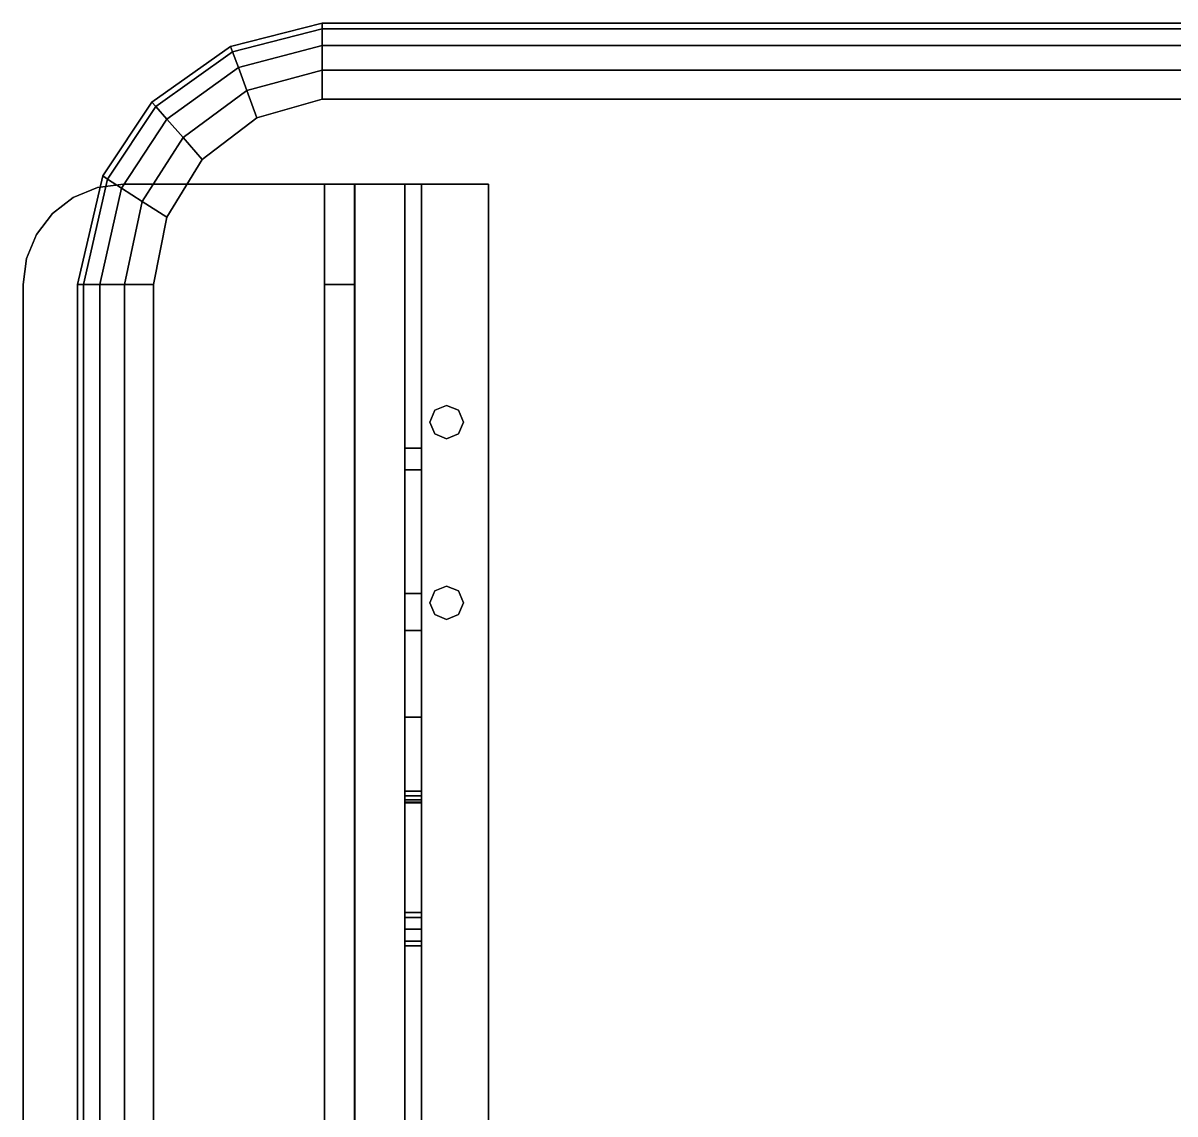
# Model space of a CAD drawing. Extents: x 0 to 341, y -1007 to 0.
# Drawn here: x 0 to 114.6, y -108.6 to 0 of the extents above; entities that cross this region are included whole.
import ezdxf

# ---------------------------------------------------------------- set-up
doc = ezdxf.new("R2010")
doc.units = 0
doc.layers.add('ACESSORIO_FECHADO', color=253, linetype='CONTINUOUS')
doc.layers.add('TABUA_FECHADO', color=7, linetype='CONTINUOUS')

msp = doc.modelspace()

# ---------------------------------------------------------------- linework, layer by layer
at = {"layer": 'ACESSORIO_FECHADO'}
for points, invisible_edges in [([(7.41181, -16.3769), (9.99999, -16.0361), (9.99999, -16.0361, 3), (7.41181, -16.3769, 3)], 8), ([(9.99999, -458.5074), (7.41181, -458.1667), (7.41181, -16.3769), (9.99999, -16.0361)], 10), ([(9.99999, -458.5074, 3), (7.41181, -458.1667, 3), (7.41181, -16.3769, 3), (9.99999, -16.0361, 3)], 10), ([(9.99999, -16.0361), (29.99999, -16.0361), (29.99999, -458.5074), (9.99999, -458.5074)], 8), ([(9.99999, -16.0361, 3), (29.99999, -16.0361, 3), (29.99999, -458.5074, 3), (9.99999, -458.5074, 3)], 8), ([(29.99999, -16.0361, 30), (29.99999, -16.0361), (29.99999, -458.5074), (29.99999, -458.5074, 30)], 8), ([(29.99999, -458.5074, 30), (29.99999, -458.1667, 32.58819), (29.99999, -16.3769, 32.58819), (29.99999, -16.0361, 30)], 10), ([(29.99999, -16.3769, 32.58819), (29.99999, -16.0361, 30), (32.99999, -16.0361, 30), (32.99999, -16.3769, 32.58819)], 8), ([(32.99999, -458.5074, 30), (32.99999, -458.1667, 32.58819), (32.99999, -16.3769, 32.58819), (32.99999, -16.0361, 30)], 10), ([(32.99999, -16.0361, 30), (32.99999, -16.0361), (32.99999, -458.5074), (32.99999, -458.5074, 30)], 8), ([(39.664, -16.0361, 21.64), (33.008, -16.0361, 21.64), (33.008, -16.0361, 19.976), (39.664, -16.0361, 19.976)], 2), ([(38, -16.0361, 21.64), (38, -16.0361, 5), (38, -42.317, 5), (38, -42.317, 21.64)], 4), ([(46.32, -38.0467, 5), (38, -38.0467, 5), (38, -16.0361, 5), (46.32, -16.0361, 5)], 1), ([(46.32, -38.0467, 6.664), (39.664, -38.0467, 6.664), (39.664, -16.0361, 6.664), (46.32, -16.0361, 6.664)], 1), ([(39.664, -16.0361, 21.64), (39.664, -16.0361, 6.664), (39.664, -42.317, 6.664), (39.664, -42.317, 21.64)], 4), ([(4.99999, -17.3759), (7.41181, -16.3769), (7.41181, -16.3769, 3), (4.99999, -17.3759, 3)], 10), ([(7.41181, -16.3769), (4.99999, -17.3759), (4.99999, -457.1677), (7.41181, -458.1667)], 10), ([(7.41181, -16.3769, 3), (4.99999, -17.3759, 3), (4.99999, -457.1677, 3), (7.41181, -458.1667, 3)], 10), ([(29.99999, -16.3769, 32.58819), (29.99999, -17.3759, 35), (29.99999, -457.1677, 35), (29.99999, -458.1667, 32.58819)], 10), ([(29.99999, -17.3759, 35), (29.99999, -16.3769, 32.58819), (32.99999, -16.3769, 32.58819), (32.99999, -17.3759, 35)], 10), ([(32.99999, -16.3769, 32.58819), (32.99999, -17.3759, 35), (32.99999, -457.1677, 35), (32.99999, -458.1667, 32.58819)], 10), ([(2.92893, -18.9651), (4.99999, -17.3759), (4.99999, -17.3759, 3), (2.92893, -18.9651, 3)], 10), ([(4.99999, -457.1677), (2.92893, -455.5785), (2.92893, -18.9651), (4.99999, -17.3759)], 10), ([(4.99999, -457.1677, 3), (2.92893, -455.5785, 3), (2.92893, -18.9651, 3), (4.99999, -17.3759, 3)], 10), ([(29.99999, -457.1677, 35), (29.99999, -455.5785, 37.07107), (29.99999, -18.9651, 37.07107), (29.99999, -17.3759, 35)], 10), ([(29.99999, -18.9651, 37.07107), (29.99999, -17.3759, 35), (32.99999, -17.3759, 35), (32.99999, -18.9651, 37.07107)], 10), ([(32.99999, -457.1677, 35), (32.99999, -455.5785, 37.07107), (32.99999, -18.9651, 37.07107), (32.99999, -17.3759, 35)], 10), ([(1.33974, -21.0361), (2.92893, -18.9651), (2.92893, -18.9651, 3), (1.33974, -21.0361, 3)], 10), ([(2.92893, -18.9651), (1.33974, -21.0361), (1.33974, -453.5074), (2.92893, -455.5785)], 10), ([(2.92893, -18.9651, 3), (1.33974, -21.0361, 3), (1.33974, -453.5074, 3), (2.92893, -455.5785, 3)], 10), ([(29.99999, -18.9651, 37.07107), (29.99999, -21.0361, 38.66026), (29.99999, -453.5074, 38.66026), (29.99999, -455.5785, 37.07107)], 10), ([(29.99999, -21.0361, 38.66026), (29.99999, -18.9651, 37.07107), (32.99999, -18.9651, 37.07107), (32.99999, -21.0361, 38.66026)], 10), ([(32.99999, -18.9651, 37.07107), (32.99999, -21.0361, 38.66026), (32.99999, -453.5074, 38.66026), (32.99999, -455.5785, 37.07107)], 10), ([(0.34074, -23.448), (1.33974, -21.0361), (1.33974, -21.0361, 3), (0.34074, -23.448, 3)], 10), ([(0.34074, -451.0956), (1.33974, -453.5074), (1.33974, -21.0361), (0.34074, -23.448)], 10), ([(0.34074, -451.0956, 3), (1.33974, -453.5074, 3), (1.33974, -21.0361, 3), (0.34074, -23.448, 3)], 10), ([(29.99999, -451.0956, 39.65926), (29.99999, -453.5074, 38.66026), (29.99999, -21.0361, 38.66026), (29.99999, -23.448, 39.65926)], 10), ([(29.99999, -23.448, 39.65926), (29.99999, -21.0361, 38.66026), (32.99999, -21.0361, 38.66026), (32.99999, -23.448, 39.65926)], 10), ([(32.99999, -451.0956, 39.65926), (32.99999, -453.5074, 38.66026), (32.99999, -21.0361, 38.66026), (32.99999, -23.448, 39.65926)], 10), ([(0, -26.0361), (0.34074, -23.448), (0.34074, -23.448, 3), (0, -26.0361, 3)], 2), ([(0.34074, -23.448), (0, -26.0361), (0, -448.5074), (0.34074, -451.0956)], 8), ([(0.34074, -23.448, 3), (0, -26.0361, 3), (0, -448.5074, 3), (0.34074, -451.0956, 3)], 8), ([(29.99999, -23.448, 39.65926), (29.99999, -26.0361, 40), (29.99999, -448.5074, 40), (29.99999, -451.0956, 39.65926)], 8), ([(29.99999, -26.0361, 40), (29.99999, -23.448, 39.65926), (32.99999, -23.448, 39.65926), (32.99999, -26.0361, 40)], 2), ([(32.99999, -23.448, 39.65926), (32.99999, -26.0361, 40), (32.99999, -448.5074, 40), (32.99999, -451.0956, 39.65926)], 8), ([(38, -38.5341, 5), (40.98337, -38.5341, 5), (42.15998, -38.0467, 5), (38, -38.0467, 5)], 7), ([(38, -39.7107, 5), (40.49599, -39.7107, 5), (40.98337, -38.5341, 5), (38, -38.5341, 5)], 5), ([(39.664, -38.5341, 6.664), (40.98337, -38.5341, 6.664), (42.15998, -38.0467, 6.664), (39.664, -38.0467, 6.664)], 5), ([(39.664, -39.7107, 6.664), (40.49599, -39.7107, 6.664), (40.98337, -38.5341, 6.664), (39.664, -38.5341, 6.664)], 5), ([(46.32, -38.5341, 6.664), (43.33662, -38.5341, 6.664), (42.15998, -38.0467, 6.664), (46.32, -38.0467, 6.664)], 5), ([(46.32, -38.5341, 5), (43.33662, -38.5341, 5), (42.15998, -38.0467, 5), (46.32, -38.0467, 5)], 7), ([(46.32, -38.5341, 6.664), (43.33662, -38.5341, 6.664), (43.82399, -39.7107, 6.664), (46.32, -39.7107, 6.664)], 5), ([(46.32, -38.5341, 5), (43.33662, -38.5341, 5), (43.82399, -39.7107, 5), (46.32, -39.7107, 5)], 5), ([(38, -39.7107, 5), (40.49599, -39.7107, 5), (40.98337, -40.8873, 5), (38, -40.8873, 5)], 5), ([(39.664, -39.7107, 6.664), (40.49599, -39.7107, 6.664), (40.98337, -40.8873, 6.664), (39.664, -40.8873, 6.664)], 5), ([(46.32, -39.7107, 6.664), (43.82399, -39.7107, 6.664), (43.33662, -40.8873, 6.664), (46.32, -40.8873, 6.664)], 5), ([(46.32, -39.7107, 5), (43.82399, -39.7107, 5), (43.33662, -40.8873, 5), (46.32, -40.8873, 5)], 5), ([(38, -40.8873, 5), (40.98337, -40.8873, 5), (42.15998, -41.3747, 5), (38, -41.3747, 5)], 7), ([(39.664, -40.8873, 6.664), (40.98337, -40.8873, 6.664), (42.15998, -41.3747, 6.664), (39.664, -41.3747, 6.664)], 5), ([(46.32, -40.8873, 6.664), (43.33662, -40.8873, 6.664), (42.15998, -41.3747, 6.664), (46.32, -41.3747, 6.664)], 5), ([(46.32, -40.8873, 5), (43.33662, -40.8873, 5), (42.15998, -41.3747, 5), (46.32, -41.3747, 5)], 7), ([(46.32, -56.0256, 5), (38, -56.0256, 5), (38, -41.3747, 5), (46.32, -41.3747, 5)], 5), ([(38, -42.317, 21.64), (38, -42.317, 17.98061), (38, -44.4499, 17.98061), (38, -44.4499, 21.64)], 5), ([(38, -42.317, 5), (38, -42.317, 9.59398), (38, -44.4499, 9.59398), (38, -44.4499, 5)], 5), ([(46.32, -56.0256, 6.664), (39.664, -56.0256, 6.664), (39.664, -41.3747, 6.664), (46.32, -41.3747, 6.664)], 5), ([(39.664, -42.317, 21.64), (39.664, -42.317, 17.98061), (39.664, -44.4499, 17.98061), (39.664, -44.4499, 21.64)], 5), ([(39.664, -42.317, 6.664), (39.664, -42.317, 9.59398), (39.664, -44.4499, 9.59398), (39.664, -44.4499, 6.664)], 5), ([(38, -44.4499, 21.64), (38, -44.4499, 15.84919), (38, -56.7838, 16.21475), (38, -56.7838, 21.64)], 5), ([(38, -44.4499, 5), (38, -44.4499, 11.36083), (38, -60.4469, 11.77683), (38, -60.4469, 5)], 5), ([(39.664, -44.4499, 21.64), (39.664, -44.4499, 15.84919), (39.664, -56.7838, 16.21475), (39.664, -56.7838, 21.64)], 5), ([(39.664, -44.4499, 6.664), (39.664, -44.4499, 11.36083), (39.664, -60.4469, 11.77683), (39.664, -60.4469, 6.664)], 5), ([(38, -56.513, 5), (40.98337, -56.513, 5), (42.15998, -56.0256, 5), (38, -56.0256, 5)], 7), ([(39.664, -56.513, 6.664), (40.98337, -56.513, 6.664), (42.15998, -56.0256, 6.664), (39.664, -56.0256, 6.664)], 5), ([(46.32, -56.513, 5), (43.33662, -56.513, 5), (42.15998, -56.0256, 5), (46.32, -56.0256, 5)], 7), ([(46.32, -56.513, 6.664), (43.33662, -56.513, 6.664), (42.15998, -56.0256, 6.664), (46.32, -56.0256, 6.664)], 5), ([(38, -57.6896, 5), (40.49599, -57.6896, 5), (40.98337, -56.513, 5), (38, -56.513, 5)], 5), ([(38, -56.7838, 21.64), (38, -56.7838, 16.21475), (38, -69.09487, 15.38176), (38, -69.09487, 21.64)], 5), ([(39.664, -57.6896, 6.664), (40.49599, -57.6896, 6.664), (40.98337, -56.513, 6.664), (39.664, -56.513, 6.664)], 5), ([(39.664, -56.7838, 21.64), (39.664, -56.7838, 16.21475), (39.664, -69.09487, 15.38176), (39.664, -69.09487, 21.64)], 5), ([(46.32, -56.513, 5), (43.33662, -56.513, 5), (43.82399, -57.6896, 5), (46.32, -57.6896, 5)], 5), ([(46.32, -56.513, 6.664), (43.33662, -56.513, 6.664), (43.82399, -57.6896, 6.664), (46.32, -57.6896, 6.664)], 5), ([(38, -57.6896, 5), (40.49599, -57.6896, 5), (40.98337, -58.8663, 5), (38, -58.8663, 5)], 5), ([(39.664, -57.6896, 6.664), (40.49599, -57.6896, 6.664), (40.98337, -58.8663, 6.664), (39.664, -58.8663, 6.664)], 5), ([(46.32, -57.6896, 5), (43.82399, -57.6896, 5), (43.33662, -58.8663, 5), (46.32, -58.8663, 5)], 5), ([(46.32, -57.6896, 6.664), (43.82399, -57.6896, 6.664), (43.33662, -58.8663, 6.664), (46.32, -58.8663, 6.664)], 5), ([(38, -58.8663, 5), (40.98337, -58.8663, 5), (42.15998, -59.3536, 5), (38, -59.3536, 5)], 7), ([(46.32, -213.8718, 5), (38, -213.8718, 5), (38, -59.3536, 5), (46.32, -59.3536, 5)], 5), ([(39.664, -58.8663, 6.664), (40.98337, -58.8663, 6.664), (42.15998, -59.3536, 6.664), (39.664, -59.3536, 6.664)], 5), ([(46.32, -213.8718, 6.664), (39.664, -213.8718, 6.664), (39.664, -59.3536, 6.664), (46.32, -59.3536, 6.664)], 5), ([(46.32, -58.8663, 5), (43.33662, -58.8663, 5), (42.15998, -59.3536, 5), (46.32, -59.3536, 5)], 7), ([(46.32, -58.8663, 6.664), (43.33662, -58.8663, 6.664), (42.15998, -59.3536, 6.664), (46.32, -59.3536, 6.664)], 5), ([(38, -60.4469, 5), (38, -60.4469, 11.77683), (38, -76.4438, 12.19283), (38, -76.4438, 5)], 5), ([(39.664, -60.4469, 6.664), (39.664, -60.4469, 11.77683), (39.664, -76.4438, 12.19283), (39.664, -76.4438, 6.664)], 5), ([(38, -69.09487, 21.64), (38, -69.09487, 15.38176), (38, -76.4438, 15.38176), (38, -76.4438, 21.64)], 5), ([(39.664, -69.09487, 21.64), (39.664, -69.09487, 15.38176), (39.664, -76.4438, 15.38176), (39.664, -76.4438, 21.64)], 5), ([(38, -88.51801, 5), (38, -88.51801, 12.19283), (38, -76.4438, 12.19283), (38, -76.4438, 5)], 7), ([(38, -88.51801, 12.42684), (38, -76.91711, 12.42684), (38, -76.4438, 12.19283), (38, -88.51801, 12.19283)], 13), ([(38, -88.51801, 15.38176), (38, -76.4438, 15.38176), (38, -76.91711, 15.14775), (38, -88.51801, 15.14775)], 13), ([(38, -88.51801, 21.64), (38, -76.4438, 21.64), (38, -76.4438, 15.38176), (38, -88.51801, 15.38176)], 14), ([(39.664, -88.51801, 21.64), (39.664, -76.4438, 21.64), (39.664, -76.4438, 15.38176), (39.664, -88.51801, 15.38176)], 14), ([(39.664, -88.51801, 15.38176), (39.664, -76.4438, 15.38176), (39.664, -76.91711, 15.14775), (39.664, -88.51801, 15.14775)], 13), ([(39.664, -88.51801, 12.42684), (39.664, -76.91711, 12.42684), (39.664, -76.4438, 12.19283), (39.664, -88.51801, 12.19283)], 13), ([(39.664, -88.51801, 6.664), (39.664, -88.51801, 12.19283), (39.664, -76.4438, 12.19283), (39.664, -76.4438, 6.664)], 7), ([(38, -88.51801, 12.79691), (38, -77.2935, 12.79691), (38, -76.91711, 12.42684), (38, -88.51801, 12.42684)], 13), ([(38, -88.51801, 15.14775), (38, -76.91711, 15.14775), (38, -77.2935, 14.77768), (38, -88.51801, 14.77768)], 13), ([(38, -88.51801, 13.26604), (38, -77.5356, 13.26604), (38, -77.2935, 12.79691), (38, -88.51801, 12.79691)], 13), ([(38, -88.51801, 14.77768), (38, -77.2935, 14.77768), (38, -77.5356, 14.30855), (38, -88.51801, 14.30855)], 13), ([(38, -88.51801, 13.78729), (38, -77.619, 13.78729), (38, -77.5356, 13.26604), (38, -88.51801, 13.26604)], 13), ([(38, -88.51801, 14.30855), (38, -77.5356, 14.30855), (38, -77.619, 13.78729), (38, -88.51801, 13.78729)], 13), ([(39.664, -88.51801, 15.14775), (39.664, -76.91711, 15.14775), (39.664, -77.2935, 14.77768), (39.664, -88.51801, 14.77768)], 13), ([(39.664, -88.51801, 12.79691), (39.664, -77.2935, 12.79691), (39.664, -76.91711, 12.42684), (39.664, -88.51801, 12.42684)], 13), ([(39.664, -88.51801, 14.77768), (39.664, -77.2935, 14.77768), (39.664, -77.5356, 14.30855), (39.664, -88.51801, 14.30855)], 13), ([(39.664, -88.51801, 13.26604), (39.664, -77.5356, 13.26604), (39.664, -77.2935, 12.79691), (39.664, -88.51801, 12.79691)], 13), ([(39.664, -88.51801, 14.30855), (39.664, -77.5356, 14.30855), (39.664, -77.619, 13.78729), (39.664, -88.51801, 13.78729)], 13), ([(39.664, -88.51801, 13.78729), (39.664, -77.619, 13.78729), (39.664, -77.5356, 13.26604), (39.664, -88.51801, 13.26604)], 13), ([(38, -89.00539, 21.64), (38, -89.00539, 14.08615), (38, -88.51801, 12.90952), (38, -88.51801, 21.64)], 5), ([(38, -89.00539, 5), (38, -89.00539, 11.7329), (38, -88.51801, 12.90952), (38, -88.51801, 5)], 5), ([(38, -89.00539, 21.64), (38, -89.00539, 14.08615), (38, -90.182, 14.57352), (38, -90.182, 21.64)], 5), ([(38, -89.00539, 5), (38, -89.00539, 11.7329), (38, -90.182, 11.24552), (38, -90.182, 5)], 5), ([(39.664, -89.00539, 21.64), (39.664, -89.00539, 14.08615), (39.664, -88.51801, 12.90952), (39.664, -88.51801, 21.64)], 5), ([(39.664, -89.00539, 6.664), (39.664, -89.00539, 11.7329), (39.664, -88.51801, 12.90952), (39.664, -88.51801, 6.664)], 5), ([(39.664, -90.182, 21.64), (39.664, -90.182, 14.57352), (39.664, -89.00539, 14.08615), (39.664, -89.00539, 21.64)], 5), ([(39.664, -89.00539, 6.664), (39.664, -89.00539, 11.7329), (39.664, -90.182, 11.24552), (39.664, -90.182, 6.664)], 5), ([(38, -90.182, 21.64), (38, -90.182, 14.57352), (38, -91.35863, 14.08615), (38, -91.35863, 21.64)], 5), ([(38, -90.182, 5), (38, -90.182, 11.24552), (38, -91.35863, 11.7329), (38, -91.35863, 5)], 5), ([(39.664, -90.182, 21.64), (39.664, -90.182, 14.57352), (39.664, -91.35863, 14.08615), (39.664, -91.35863, 21.64)], 5), ([(39.664, -90.182, 6.664), (39.664, -90.182, 11.24552), (39.664, -91.35863, 11.7329), (39.664, -91.35863, 6.664)], 5), ([(38, -91.35863, 21.64), (38, -91.35863, 14.08615), (38, -91.846, 12.90952), (38, -91.846, 21.64)], 5), ([(38, -91.35863, 5), (38, -91.35863, 11.7329), (38, -91.846, 12.90952), (38, -91.846, 5)], 5), ([(39.664, -91.35863, 21.64), (39.664, -91.35863, 14.08615), (39.664, -91.846, 12.90952), (39.664, -91.846, 21.64)], 5), ([(39.664, -91.35863, 6.664), (39.664, -91.35863, 11.7329), (39.664, -91.846, 12.90952), (39.664, -91.846, 6.664)], 5), ([(38, -91.846, 21.64), (38, -91.846, 5), (38, -221.7842, 5), (38, -221.7842, 21.64)], 5), ([(39.664, -221.7842, 21.64), (39.664, -221.7842, 6.664), (39.664, -91.846, 6.664), (39.664, -91.846, 21.64)], 5)]:
    msp.add_3dface(points, dxfattribs=dict(at, invisible_edges=invisible_edges))
for points in [[(9.99999, -16.0361), (9.99999, -16.0361, 3), (29.99999, -16.0361, 3), (29.99999, -16.0361)], [(29.99999, -16.0361, 3), (29.99999, -16.0361), (29.99999, -458.5074), (29.99999, -458.5074, 3)], [(32.99999, -16.0361), (29.99999, -16.0361), (29.99999, -458.5074), (32.99999, -458.5074)], [(29.99999, -16.0361, 30), (32.99999, -16.0361, 30), (32.99999, -16.0361), (29.99999, -16.0361)], [(33.008, -425.2274, 16.648), (33.008, -425.2274, 19.976), (33.008, -16.0361, 19.976), (33.008, -16.0361, 16.648)], [(38, -16.0361, 5), (38, -16.0361, 19.976), (39.664, -16.0361, 19.976), (39.664, -16.0361, 5)], [(39.664, -16.0361, 21.64), (39.664, -455.1794, 21.64), (38, -455.1794, 21.64), (38, -16.0361, 21.64)], [(39.664, -16.0361, 5), (39.664, -16.0361, 6.664), (46.32, -16.0361, 6.664), (46.32, -16.0361, 5)], [(46.32, -16.0361, 5), (46.32, -16.0361, 6.664), (46.32, -458.5074, 6.664), (46.32, -458.5074, 5)], [(0, -26.0361), (0, -26.0361, 3), (0, -448.5074, 3), (0, -448.5074)], [(29.99999, -26.0361, 40), (32.99999, -26.0361, 40), (32.99999, -448.5074, 40), (29.99999, -448.5074, 40)], [(40.49599, -39.7107, 6.664), (40.49599, -39.7107, 5), (40.98337, -38.5341, 5), (40.98337, -38.5341, 6.664)], [(40.98337, -38.5341, 6.664), (40.98337, -38.5341, 5), (42.15998, -38.0467, 5), (42.15998, -38.0467, 6.664)], [(42.15998, -38.0467, 6.664), (42.15998, -38.0467, 5), (43.33662, -38.5341, 5), (43.33662, -38.5341, 6.664)], [(43.33662, -38.5341, 6.664), (43.33662, -38.5341, 5), (43.82399, -39.7107, 5), (43.82399, -39.7107, 6.664)], [(40.98337, -40.8873, 6.664), (40.98337, -40.8873, 5), (40.49599, -39.7107, 5), (40.49599, -39.7107, 6.664)], [(43.82399, -39.7107, 6.664), (43.82399, -39.7107, 5), (43.33662, -40.8873, 5), (43.33662, -40.8873, 6.664)], [(42.15998, -41.3747, 6.664), (42.15998, -41.3747, 5), (40.98337, -40.8873, 5), (40.98337, -40.8873, 6.664)], [(43.33662, -40.8873, 6.664), (43.33662, -40.8873, 5), (42.15998, -41.3747, 5), (42.15998, -41.3747, 6.664)], [(39.664, -42.317, 9.59398), (38, -42.317, 9.59398), (38, -44.4499, 9.59398), (39.664, -44.4499, 9.59398)], [(38, -42.317, 17.98061), (39.664, -42.317, 17.98061), (39.664, -42.317, 9.59398), (38, -42.317, 9.59398)], [(39.664, -42.317, 17.98061), (39.664, -44.4499, 17.98061), (38, -44.4499, 17.98061), (38, -42.317, 17.98061)], [(39.664, -44.4499, 15.84919), (38, -44.4499, 15.84919), (38, -44.4499, 17.98061), (39.664, -44.4499, 17.98061)], [(39.664, -56.7838, 16.21475), (38, -56.7838, 16.21475), (38, -44.4499, 15.84919), (39.664, -44.4499, 15.84919)], [(39.664, -44.4499, 11.36083), (38, -44.4499, 11.36083), (38, -60.4469, 11.77683), (39.664, -60.4469, 11.77683)], [(39.664, -44.4499, 9.59398), (38, -44.4499, 9.59398), (38, -44.4499, 11.36083), (39.664, -44.4499, 11.36083)], [(40.98337, -56.513, 6.664), (40.98337, -56.513, 5), (42.15998, -56.0256, 5), (42.15998, -56.0256, 6.664)], [(42.15998, -56.0256, 6.664), (42.15998, -56.0256, 5), (43.33662, -56.513, 5), (43.33662, -56.513, 6.664)], [(39.664, -69.09487, 15.38176), (38, -69.09487, 15.38176), (38, -56.7838, 16.21475), (39.664, -56.7838, 16.21475)], [(40.49599, -57.6896, 6.664), (40.49599, -57.6896, 5), (40.98337, -56.513, 5), (40.98337, -56.513, 6.664)], [(43.33662, -56.513, 6.664), (43.33662, -56.513, 5), (43.82399, -57.6896, 5), (43.82399, -57.6896, 6.664)], [(40.98337, -58.8663, 6.664), (40.98337, -58.8663, 5), (40.49599, -57.6896, 5), (40.49599, -57.6896, 6.664)], [(43.82399, -57.6896, 6.664), (43.82399, -57.6896, 5), (43.33662, -58.8663, 5), (43.33662, -58.8663, 6.664)], [(42.15998, -59.3536, 6.664), (42.15998, -59.3536, 5), (40.98337, -58.8663, 5), (40.98337, -58.8663, 6.664)], [(43.33662, -58.8663, 6.664), (43.33662, -58.8663, 5), (42.15998, -59.3536, 5), (42.15998, -59.3536, 6.664)], [(39.664, -60.4469, 11.77683), (38, -60.4469, 11.77683), (38, -76.4438, 12.19283), (39.664, -76.4438, 12.19283)], [(39.664, -76.4438, 15.38176), (38, -76.4438, 15.38176), (38, -69.09487, 15.38176), (39.664, -69.09487, 15.38176)], [(39.664, -76.91711, 12.42684), (38, -76.91711, 12.42684), (38, -76.4438, 12.19283), (39.664, -76.4438, 12.19283)], [(39.664, -76.4438, 15.38176), (38, -76.4438, 15.38176), (38, -76.91711, 15.14775), (39.664, -76.91711, 15.14775)], [(39.664, -77.2935, 12.79691), (38, -77.2935, 12.79691), (38, -76.91711, 12.42684), (39.664, -76.91711, 12.42684)], [(39.664, -76.91711, 15.14775), (38, -76.91711, 15.14775), (38, -77.2935, 14.77768), (39.664, -77.2935, 14.77768)], [(39.664, -77.5356, 13.26604), (38, -77.5356, 13.26604), (38, -77.2935, 12.79691), (39.664, -77.2935, 12.79691)], [(39.664, -77.2935, 14.77768), (38, -77.2935, 14.77768), (38, -77.5356, 14.30855), (39.664, -77.5356, 14.30855)], [(39.664, -77.619, 13.78729), (38, -77.619, 13.78729), (38, -77.5356, 13.26604), (39.664, -77.5356, 13.26604)], [(39.664, -77.5356, 14.30855), (38, -77.5356, 14.30855), (38, -77.619, 13.78729), (39.664, -77.619, 13.78729)], [(38, -88.51801, 12.90952), (39.664, -88.51801, 12.90952), (39.664, -89.00539, 14.08615), (38, -89.00539, 14.08615)], [(38, -89.00539, 11.7329), (39.664, -89.00539, 11.7329), (39.664, -88.51801, 12.90952), (38, -88.51801, 12.90952)], [(38, -89.00539, 14.08615), (39.664, -89.00539, 14.08615), (39.664, -90.182, 14.57352), (38, -90.182, 14.57352)], [(38, -90.182, 11.24552), (39.664, -90.182, 11.24552), (39.664, -89.00539, 11.7329), (38, -89.00539, 11.7329)], [(38, -91.35863, 11.7329), (39.664, -91.35863, 11.7329), (39.664, -90.182, 11.24552), (38, -90.182, 11.24552)], [(38, -90.182, 14.57352), (39.664, -90.182, 14.57352), (39.664, -91.35863, 14.08615), (38, -91.35863, 14.08615)], [(38, -91.846, 12.90952), (39.664, -91.846, 12.90952), (39.664, -91.35863, 11.7329), (38, -91.35863, 11.7329)], [(38, -91.35863, 14.08615), (39.664, -91.35863, 14.08615), (39.664, -91.846, 12.90952), (38, -91.846, 12.90952)]]:
    msp.add_3dface(points, dxfattribs=at)
at = {"layer": 'TABUA_FECHADO'}
for points in [[(20.86171, -2.8714, 50.38631), (29.77826, -0.5776, 50.38631), (29.77826, 0, 47.5), (20.66248, -2.3293, 47.5)], [(20.66248, -2.3293, 47.5), (29.77826, 0, 47.5), (29.77826, -0.5776, 44.61369), (20.86171, -2.8714, 44.61369)], [(29.77826, -0.5776, 50.38631), (311.1523, -0.5776, 50.38631), (311.1523, 0, 47.5), (29.77826, 0, 47.5)], [(29.77826, 0, 47.5), (311.1523, 0, 47.5), (311.1523, -0.5776, 44.61369), (29.77826, -0.5776, 44.61369)], [(21.42875, -4.4144, 52.82806), (29.77826, -2.2214, 52.82806), (29.77826, -0.5776, 50.38631), (20.86171, -2.8714, 50.38631)], [(20.86171, -2.8714, 44.61369), (29.77826, -0.5776, 44.61369), (29.77826, -2.2214, 42.17194), (21.42875, -4.4144, 42.17194)], [(29.77826, -2.2214, 52.82806), (311.1523, -2.2214, 52.82806), (311.1523, -0.5776, 50.38631), (29.77826, -0.5776, 50.38631)], [(29.77826, -0.5776, 44.61369), (311.1523, -0.5776, 44.61369), (311.1523, -2.2214, 42.17194), (29.77826, -2.2214, 42.17194)], [(22.27622, -6.7205, 54.44919), (29.77826, -4.6783, 54.44919), (29.77826, -2.2214, 52.82806), (21.42875, -4.4144, 52.82806)], [(21.42875, -4.4144, 42.17194), (29.77826, -2.2214, 42.17194), (29.77826, -4.6783, 40.55081), (22.27622, -6.7205, 40.55081)], [(29.77826, -4.6783, 54.44919), (311.1523, -4.6783, 54.44919), (311.1523, -2.2214, 52.82806), (29.77826, -2.2214, 52.82806)], [(29.77826, -2.2214, 42.17194), (311.1523, -2.2214, 42.17194), (311.1523, -4.6783, 40.55081), (29.77826, -4.6783, 40.55081)], [(20.86171, -2.8714, 50.38631), (13.21375, -8.3211, 50.38631), (12.83204, -7.8876, 47.5), (20.66248, -2.3293, 47.5)], [(20.66248, -2.3293, 47.5), (12.83204, -7.8876, 47.5), (13.21375, -8.3211, 44.61369), (20.86171, -2.8714, 44.61369)], [(21.42875, -4.4144, 52.82806), (14.30008, -9.5549, 52.82806), (13.21375, -8.3211, 50.38631), (20.86171, -2.8714, 50.38631)], [(20.86171, -2.8714, 44.61369), (13.21375, -8.3211, 44.61369), (14.30008, -9.5549, 42.17194), (21.42875, -4.4144, 42.17194)], [(22.27622, -6.7205, 54.44919), (15.9237, -11.3988, 54.44919), (14.30008, -9.5549, 52.82806), (21.42875, -4.4144, 52.82806)], [(21.42875, -4.4144, 42.17194), (14.30008, -9.5549, 42.17194), (15.9237, -11.3988, 40.55081), (22.27622, -6.7205, 40.55081)], [(23.27361, -9.4345, 55), (29.77826, -7.5698, 55), (29.77826, -4.6783, 54.44919), (22.27622, -6.7205, 54.44919)], [(22.27622, -6.7205, 40.55081), (29.77826, -4.6783, 40.55081), (29.77826, -7.5698, 40), (23.27361, -9.4345, 40)], [(29.77826, -7.5698, 55), (311.1523, -7.5698, 55), (311.1523, -4.6783, 54.44919), (29.77826, -4.6783, 54.44919)], [(29.77826, -4.6783, 40.55081), (311.1523, -4.6783, 40.55081), (311.1523, -7.5698, 40), (29.77826, -7.5698, 40)], [(23.27361, -9.4345, 55), (17.83458, -13.569, 55), (15.9237, -11.3988, 54.44919), (22.27622, -6.7205, 54.44919)], [(22.27622, -6.7205, 40.55081), (15.9237, -11.3988, 40.55081), (17.83458, -13.569, 40), (23.27361, -9.4345, 40)], [(13.21375, -8.3211, 50.38631), (8.4194, -15.5334, 50.38631), (7.93386, -15.2205, 47.5), (12.83204, -7.8876, 47.5)], [(12.83204, -7.8876, 47.5), (7.93386, -15.2205, 47.5), (8.4194, -15.5334, 44.61369), (13.21375, -8.3211, 44.61369)], [(14.30008, -9.5549, 52.82806), (9.80121, -16.4238, 52.82806), (8.4194, -15.5334, 50.38631), (13.21375, -8.3211, 50.38631)], [(13.21375, -8.3211, 44.61369), (8.4194, -15.5334, 44.61369), (9.80121, -16.4238, 42.17194), (14.30008, -9.5549, 42.17194)], [(15.9237, -11.3988, 54.44919), (11.86649, -17.7545, 54.44919), (9.80121, -16.4238, 52.82806), (14.30008, -9.5549, 52.82806)], [(14.30008, -9.5549, 42.17194), (9.80121, -16.4238, 42.17194), (11.86649, -17.7545, 40.55081), (15.9237, -11.3988, 40.55081)], [(17.83458, -13.569, 55), (14.29714, -19.3207, 55), (11.86649, -17.7545, 54.44919), (15.9237, -11.3988, 54.44919)], [(15.9237, -11.3988, 40.55081), (11.86649, -17.7545, 40.55081), (14.29714, -19.3207, 40), (17.83458, -13.569, 40)], [(8.4194, -15.5334, 50.38631), (6.00772, -26.0361, 50.38631), (5.43012, -26.0361, 47.5), (7.93386, -15.2205, 47.5)], [(7.93386, -15.2205, 47.5), (5.43012, -26.0361, 47.5), (6.00772, -26.0361, 44.61369), (8.4194, -15.5334, 44.61369)], [(9.80121, -16.4238, 52.82806), (7.65156, -26.0361, 52.82806), (6.00772, -26.0361, 50.38631), (8.4194, -15.5334, 50.38631)], [(8.4194, -15.5334, 44.61369), (6.00772, -26.0361, 44.61369), (7.65156, -26.0361, 42.17194), (9.80121, -16.4238, 42.17194)], [(11.86649, -17.7545, 54.44919), (10.10846, -26.0361, 54.44919), (7.65156, -26.0361, 52.82806), (9.80121, -16.4238, 52.82806)], [(9.80121, -16.4238, 42.17194), (7.65156, -26.0361, 42.17194), (10.10846, -26.0361, 40.55081), (11.86649, -17.7545, 40.55081)], [(14.29714, -19.3207, 55), (12.99999, -26.0361, 55), (10.10846, -26.0361, 54.44919), (11.86649, -17.7545, 54.44919)], [(11.86649, -17.7545, 40.55081), (10.10846, -26.0361, 40.55081), (12.99999, -26.0361, 40), (14.29714, -19.3207, 40)], [(6.00772, -26.0361, 50.38631), (6.00772, -458.5074, 50.38631), (5.43012, -458.5074, 47.5), (5.43012, -26.0361, 47.5)], [(5.43012, -26.0361, 47.5), (5.43012, -458.5074, 47.5), (6.00772, -458.5074, 44.61369), (6.00772, -26.0361, 44.61369)], [(7.65156, -26.0361, 52.82806), (7.65156, -458.5074, 52.82806), (6.00772, -458.5074, 50.38631), (6.00772, -26.0361, 50.38631)], [(6.00772, -26.0361, 44.61369), (6.00772, -458.5074, 44.61369), (7.65156, -458.5074, 42.17194), (7.65156, -26.0361, 42.17194)], [(10.10846, -26.0361, 54.44919), (10.10846, -458.5074, 54.44919), (7.65156, -458.5074, 52.82806), (7.65156, -26.0361, 52.82806)], [(7.65156, -26.0361, 42.17194), (7.65156, -458.5074, 42.17194), (10.10846, -458.5074, 40.55081), (10.10846, -26.0361, 40.55081)], [(12.99999, -26.0361, 55), (12.99999, -458.5074, 55), (10.10846, -458.5074, 54.44919), (10.10846, -26.0361, 54.44919)], [(10.10846, -26.0361, 40.55081), (10.10846, -458.5074, 40.55081), (12.99999, -458.5074, 40), (12.99999, -26.0361, 40)]]:
    msp.add_3dface(points, dxfattribs=at)
for points, invisible_edges in [([(317.6568, -9.4345, 40), (311.1523, -7.5698, 40), (29.77826, -7.5698, 40), (23.27361, -9.4345, 40)], 8), ([(317.6568, -9.4345, 55), (311.1523, -7.5698, 55), (29.77826, -7.5698, 55), (23.27361, -9.4345, 55)], 8), ([(23.27361, -9.4345, 40), (17.83458, -13.569, 40), (323.0959, -13.569, 40), (317.6568, -9.4345, 40)], 10), ([(23.27361, -9.4345, 55), (17.83458, -13.569, 55), (323.0959, -13.569, 55), (317.6568, -9.4345, 55)], 10), ([(323.0959, -13.569, 40), (326.6333, -19.3207, 40), (14.29714, -19.3207, 40), (17.83458, -13.569, 40)], 10), ([(323.0959, -13.569, 55), (326.6333, -19.3207, 55), (14.29714, -19.3207, 55), (17.83458, -13.569, 55)], 10), ([(14.29714, -19.3207, 40), (12.99999, -26.0361, 40), (327.9305, -26.0361, 40), (326.6333, -19.3207, 40)], 10), ([(14.29714, -19.3207, 55), (12.99999, -26.0361, 55), (327.9305, -26.0361, 55), (326.6333, -19.3207, 55)], 10), ([(327.9305, -26.0361, 40), (328, -458.5074, 40), (12.99999, -458.5074, 40), (12.99999, -26.0361, 40)], 8), ([(327.9305, -26.0361, 55), (328, -458.5074, 55), (12.99999, -458.5074, 55), (12.99999, -26.0361, 55)], 8), ([(327.9305, -26.0361, 40), (328, -458.5074, 40), (12.99999, -458.5074, 40), (12.99999, -26.0361, 40)], 8)]:
    msp.add_3dface(points, dxfattribs=dict(at, invisible_edges=invisible_edges))

doc.saveas('drawing.dxf')
